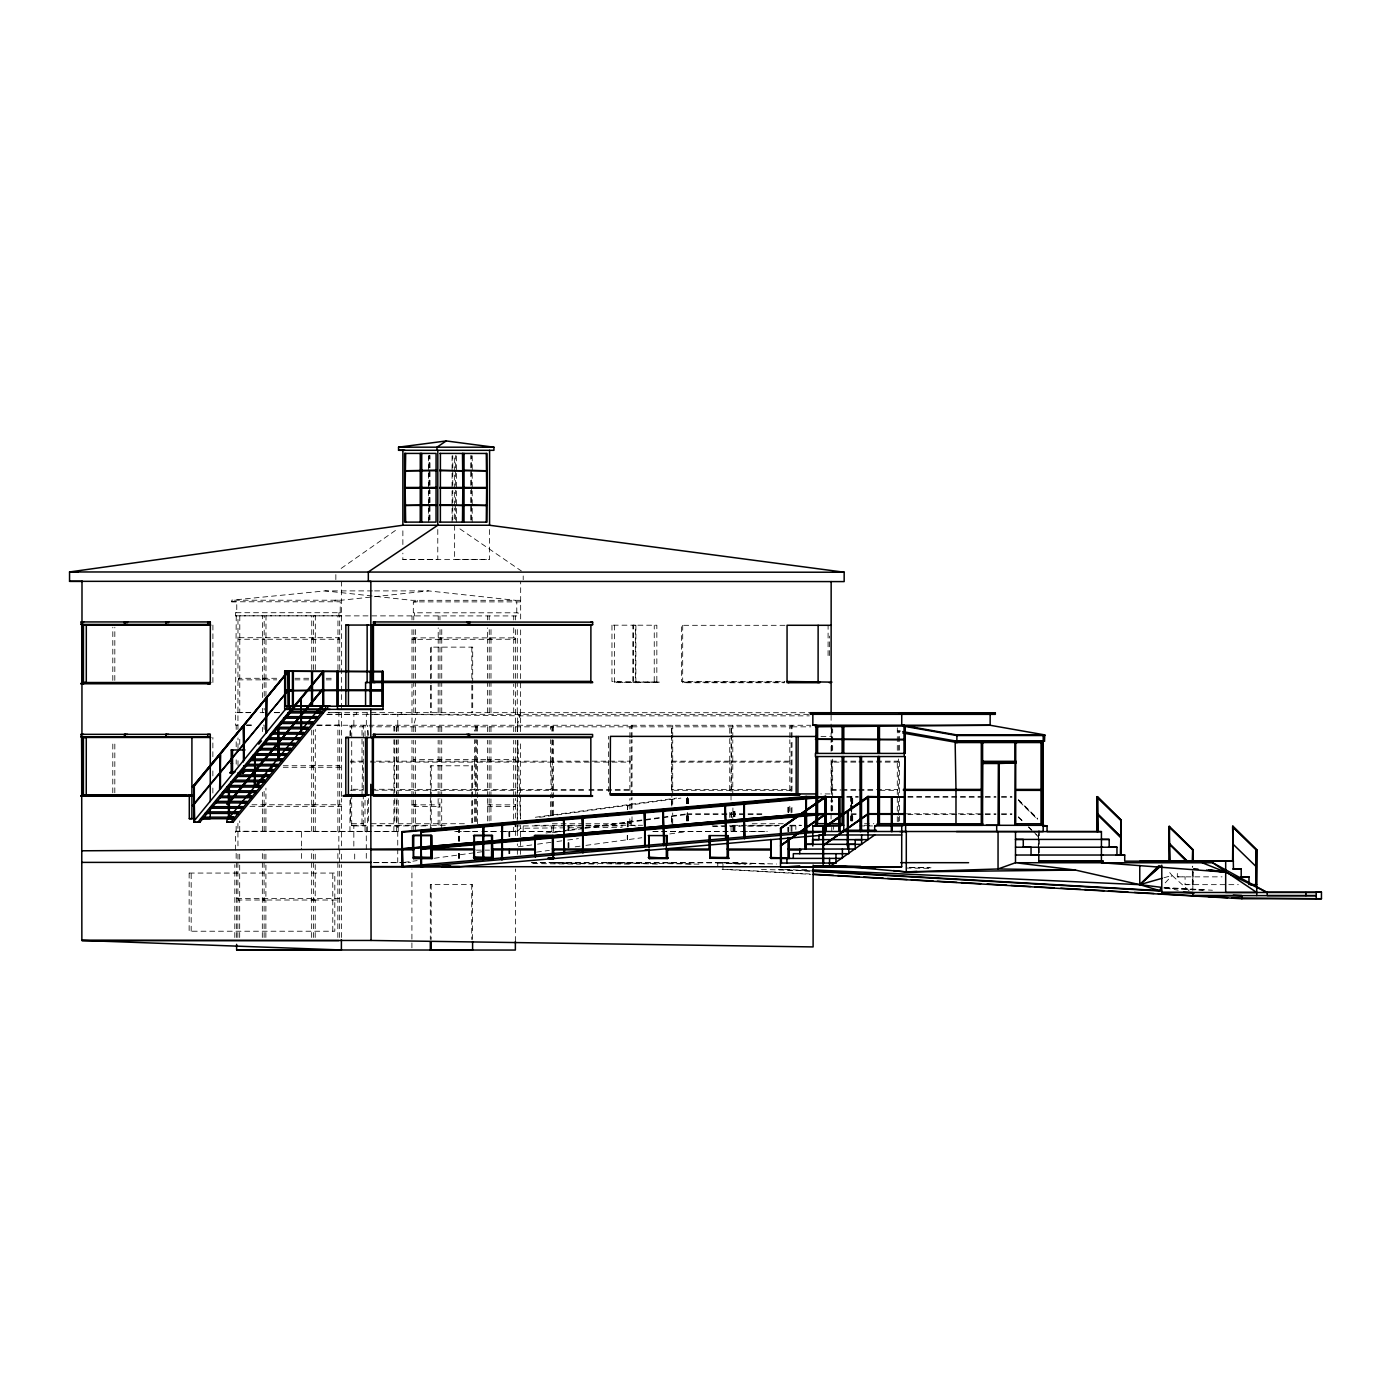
<?xml version="1.0" encoding="UTF-8"?>
<svg xmlns="http://www.w3.org/2000/svg" width="1391" height="1391" viewBox="0 0 1391 1391"><rect width="100%" height="100%" fill="white"/><g stroke="black" fill="none" stroke-linecap="round" stroke-linejoin="round"><path stroke-width="0.75" stroke-dasharray="5 3.75" d="M112.775 792.818L112.81 741.751M112.793 680.408L112.81 627.202M114.81 792.818L114.827 741.751M114.81 680.408L114.827 627.202M191.176 931.222L191.176 873.061M212.858 793.026L212.858 786.611M212.858 775.935L212.858 769.519M212.858 756.704L212.875 737.473M212.893 682.512L212.91 625.063M520.669 601.886L413.318 601.886L413.318 612.805L518.078 612.805L518.078 615.935L235.462 615.83L235.462 612.718L236.766 612.718L236.766 601.781L231.584 601.781L231.584 600.216L341.525 600.216L428.515 590.897L515.487 600.321M234.818 937.482L234.836 864.68M235.375 850.04L235.392 831.296L399.061 831.383M250.519 712.644L235.427 712.644L235.427 725.128L237.948 725.128M236.157 858.369L236.157 852.127M236.157 831.296L236.157 824.811M236.192 764.128L236.192 759.799M236.192 746.793L236.192 740.308M236.192 729.458L236.192 725.128M236.244 615.83L235.427 712.644M236.626 937.482L236.644 862.524M237.861 937.482L237.896 860.699M237.965 859.151L237.965 851.866M237.965 845.884L237.913 822.637M238 765.728L238 757.191M238 748.636L238 737.96M237.948 729.458L237.983 615.83M239.687 937.482L239.687 900.012L238.4 900.012L238.4 898.447L239.687 898.447L239.704 864.646M238.487 679.851L238.487 678.286L264.22 678.286L262.934 678.286L262.934 679.851L264.22 679.851L238.487 679.851L239.774 679.851L239.756 712.644M238.487 678.286L239.774 678.286L239.791 639.251L238.487 639.251L238.487 637.704L339.752 637.704M239.704 859.151L239.704 851.866M239.721 831.314L239.721 820.899M239.756 744.359L239.756 737.96M239.791 615.83L239.791 637.704L238.487 637.704M262.308 937.482L262.343 860.699M262.343 858.577L262.343 850.04M262.36 831.296L262.36 792.296M262.395 731.631L262.395 727.302M262.395 708.332L262.395 712.644L264.203 712.644L264.151 708.332M262.395 697.587L262.43 615.83M262.882 806.328L262.882 804.763L264.168 804.763M262.934 637.704L262.934 639.251L264.238 639.251L238.487 639.251M264.134 937.482L264.081 860.699M264.151 859.151L264.099 850.04M264.168 831.314L264.116 790.14M264.134 729.458L264.134 725.128L262.395 725.128L264.203 725.128M264.22 696.248L264.186 615.83M265.872 937.482L265.89 900.012L264.586 900.012L264.586 898.447L265.89 898.447L265.907 864.646M264.62 806.328L264.62 804.763L265.924 804.763L265.924 788.106M265.959 696.248L265.959 679.851L264.673 679.851L264.673 678.286L278.948 678.286M264.673 678.286L265.977 678.286L265.977 639.251L264.69 639.251L264.69 637.704M265.907 859.151L265.907 851.866M265.907 831.314L265.924 806.328M265.977 637.704L265.994 615.83M301.395 858.473L301.412 848.093M301.412 846.024L301.412 831.505M311.654 937.482L311.671 860.699M311.671 858.577L311.671 850.04M311.688 831.296L311.723 727.302M311.74 669.61L311.758 615.83M312.21 806.328L312.21 804.763L313.514 804.763M312.279 637.704L312.279 639.251L313.566 639.251L264.69 639.251M313.462 937.482L313.427 860.699M313.479 859.151L313.427 850.04M313.497 831.314L313.531 729.406M313.549 669.61L313.514 615.83M315.201 937.482L315.218 900.012L313.931 900.012L313.931 898.447L339.665 898.447L338.378 898.447L338.378 900.012M313.966 806.328L313.966 804.763L315.253 804.763L315.27 767.293L313.966 767.293L313.966 765.728L315.27 765.728L315.288 729.406M315.305 669.61L315.305 639.251L314.018 639.251L314.018 637.704M315.235 864.646L315.218 898.447L313.931 898.447M315.235 859.151L315.235 851.866M315.235 831.314L315.253 806.328M315.305 637.704L315.322 615.83M332.779 931.222L332.779 873.061M335.04 601.781L335.04 600.216L341.525 600.216M335.84 579.612L335.857 573.996M337.839 937.482L337.874 860.699M337.874 858.577L337.874 850.04M337.874 831.296L337.909 725.128M337.943 669.61L337.961 615.83M338.413 806.328L338.413 804.763L339.7 804.763M338.465 637.704L338.465 639.251L339.752 639.251L314.018 639.251M338.848 850.04L338.848 831.296M338.882 725.128L338.882 712.644M338.917 615.83L338.935 612.718L341.508 612.718M339.647 937.482L339.682 864.646M339.613 862.837L339.682 850.04M339.682 831.314L339.665 725.128M339.752 669.61L339.7 615.83M341.404 937.482L341.421 864.68M341.421 859.151L341.421 851.866M341.438 845.884L341.456 798.521M341.456 796.434L341.473 712.644L328.12 712.644L809.336 712.731M341.473 708.332L341.49 693.274M341.49 691.136L341.525 581.49M349.958 831.522L349.958 797.617M349.993 735.891L349.993 725.25M350.41 798.59L350.41 823.715L363.277 823.715M350.445 735.404L350.445 726.815L363.312 726.815L362.025 726.815L362.008 761.155M351.697 825.28L351.732 725.25M353.836 846.128L353.836 825.906L349.958 825.28L367.607 825.28M353.87 725.25L353.888 714.331M354.705 859.012L354.705 851.727M356.461 712.766L356.461 714.331L326.624 714.313M361.99 823.715L361.99 798.59M361.99 796.487L362.529 761.155L350.428 761.155M350.428 790.21L362.512 790.21L362.512 789.271L350.428 789.271M363.277 825.28L363.312 725.25M365.016 831.522L365.033 797.617M365.051 735.891L365.068 725.25M366.285 858.334L366.285 825.906L365.033 825.28M366.32 725.25L366.337 714.331L402.955 714.348M367.172 714.331L367.172 712.766M367.607 831.522L367.624 797.878M367.641 735.422L367.659 725.25M368.493 798.59L368.493 823.715L367.624 823.715M368.528 735.404L367.659 726.815M393.896 831.54L393.931 739.751M393.931 731.127L393.931 725.267M394.435 789.288L394.783 790.227L374.562 790.21M394.435 761.173L394.783 796.504M394.783 798.59L394.766 823.733L369.641 823.715M394.801 739.716L394.783 761.173L370.528 761.173M394.801 731.127L394.801 726.832L369.676 726.815M396.487 831.54L396.505 740.168M396.522 731.649L396.522 725.267M396.939 798.677L396.939 823.733L468.002 823.733M396.939 796.591L396.957 762.112L475.009 762.112L475.009 761.173M396.957 739.716L396.957 761.173L551.097 761.173L551.097 762.112L476.226 762.112L476.226 790.314L476.226 789.393L551.097 789.393L551.097 790.314L476.226 790.314M396.974 731.127L396.974 726.832L475.792 726.832L474.505 726.832L474.505 731.127M397.478 761.173L396.957 762.112M397.739 862.663L397.739 825.924L373.675 825.28M397.774 725.267L397.791 714.348L520.634 715.861L809.336 715.861M398.226 831.54L398.261 739.751M398.261 731.144L398.261 725.267M401.217 714.348L401.217 712.783M489.562 529.554L489.562 559.617L402.851 559.582L402.851 553.149M402.868 544.559L402.868 529.536M411.91 947.897L411.927 869.01M411.945 831.401L411.962 798.399M411.962 796.243L411.979 740.29M411.979 731.683L411.997 684.042M411.997 678.391L412.014 627.897M412.014 619.917L412.014 615.935M413.753 831.401L413.701 798.608M413.77 796.73L413.718 740.255M413.788 731.718L413.736 725.233L417.161 712.731M413.805 712.731L413.753 679.938M413.753 678.391L413.822 626.68M413.77 619.917L413.77 615.935M414.605 615.935L414.605 612.805M414.987 806.415L414.987 804.85L413.701 804.85M415.005 761.138L415.005 759.573L413.718 759.573L439.452 759.573L439.452 761.138M415.509 831.401L415.509 798.903M415.509 796.73L415.544 740.395M415.544 731.718L415.544 725.233M415.544 712.731L415.561 680.46M415.561 678.321L415.579 626.68M417.213 600.321L417.213 601.886L413.318 601.886M428.411 522.129L428.445 455.57M428.932 520.008L428.95 490.223M428.95 485.337L428.967 455.553M429.454 519.991L429.471 455.57M429.975 520.008L429.993 490.223M429.993 485.337L429.993 455.553M437.782 529.536L437.782 559.582L402.851 559.582M438.148 825.159L438.148 806.415M438.148 798.608L438.148 804.85L439.434 804.85L439.434 806.415M438.148 796.521L438.165 740.255M438.165 731.666L438.182 725.233M438.182 712.731L438.2 679.938M438.2 678.391L438.2 639.321L439.504 639.321L439.504 637.878L438.2 637.878L438.217 627.897M438.217 619.917L438.217 615.935M439.886 825.159L439.904 798.608M439.956 796.73L439.921 740.255M439.991 731.718L439.921 725.233M439.991 712.731L439.939 679.938M439.939 678.391L440.025 626.68M439.956 619.917L439.956 615.935M441.208 761.138L441.208 759.573L439.904 759.573L488.693 759.573L488.693 761.138M441.695 829.227L441.712 798.903M441.712 796.73L441.729 740.395M441.729 731.718L441.729 725.233M441.747 712.731L441.747 680.46M441.747 678.321L441.764 626.68M452.058 522.147L452.075 455.587M452.753 520.008L452.77 490.223M452.77 485.355L452.77 455.57M454.648 525.259L454.631 559.617L489.562 559.617M454.648 518.843L454.648 508.132M454.648 505.994L454.648 491.006M454.666 488.867L454.666 473.879M454.666 471.74L454.666 454.596M455.361 520.008L455.361 490.241M455.361 485.355L455.379 455.57M456.387 522.147L456.422 455.587M458.508 858.403L458.508 851.97M458.508 841.225L458.508 830.497M459.013 858.403L458.856 851.97M459.03 841.225L459.03 828.358M459.36 858.403L459.378 851.97M459.378 841.225L459.378 828.358M470.732 520.008L470.732 490.241M470.732 485.355L470.749 455.57M471.427 520.008L471.445 455.57M472.192 522.147L472.227 455.587M474.47 821.646L474.47 794.504M474.487 762.112L474.992 790.314L474.47 789.393M474.487 761.173L474.487 739.716M475.757 821.577L475.792 739.751M475.792 731.144L475.792 725.267M476.209 821.646L476.226 794.504M476.226 761.173L476.244 739.716M476.244 731.127L476.244 726.832L551.897 726.832L550.593 726.832L550.593 731.127M476.748 762.112L476.748 761.173M477.513 823.733L477.53 739.751M477.548 731.144L477.548 725.267M487.389 820.986L487.389 798.608M487.389 796.521L487.406 740.255M487.424 731.666L487.424 725.233M487.424 712.731L487.441 679.938M487.441 678.391L487.459 639.286L488.745 639.286L488.745 637.878L487.459 637.878L487.459 627.897M487.459 619.917L487.459 615.935M489.128 820.986L489.145 798.608M489.197 796.73L489.163 740.255M489.232 731.718L489.163 725.233M489.232 712.731L489.249 680.46M489.18 678.391L489.267 626.68M489.197 619.917L489.197 615.935M490.432 806.415L490.432 804.85L489.128 804.85M490.449 761.138L490.449 759.573L489.145 759.573L514.983 759.573L514.983 761.138M490.936 820.568L490.953 798.903M490.953 796.73L490.971 740.395M490.971 731.718L490.971 725.233M490.988 712.731L490.988 680.46M490.988 678.321L491.006 626.68M508.88 853.674L508.88 845.085M508.88 836.495L508.88 827.906M509.384 853.674L509.228 845.085M509.402 836.495L509.228 827.906M509.749 853.674L509.749 845.085M509.749 836.495L509.749 827.906M513.662 831.401L513.662 827.228M513.662 818.899L513.662 806.415M513.679 798.608L513.679 804.85L514.966 804.85L514.966 806.415M513.679 796.521L513.696 740.255M513.696 731.666L513.696 725.233M513.696 712.731L513.714 684.042M513.714 678.391L513.731 639.251L515.47 639.251M513.731 627.897L513.731 637.878L515.018 637.878L515.018 639.251L412.014 639.356M513.731 619.917L513.731 615.935M515.365 941.533L515.4 869.027M515.4 835.556L515.418 798.399M515.487 796.73L515.435 740.29M515.505 731.718L515.522 680.46M515.47 678.391L515.539 626.68M515.487 619.917L515.487 615.935M516.774 612.805L516.791 601.886M482.799 831.505L517.348 831.401L517.226 824.898M517.226 822.724L517.226 798.903M517.226 796.73L517.243 740.395M517.261 731.718L517.261 725.233M517.261 712.731L517.278 680.46M517.278 678.321L517.296 626.68M517.348 854.317L517.348 843.885M517.348 835.643L517.348 825.263M517.348 818.864L517.382 740.116M517.382 731.614L517.4 712.731M520.582 854.335L520.582 839.016M520.582 836.86L520.582 825.263M520.582 818.864L520.617 740.134M520.617 731.614L520.634 680.755M520.634 678.634L520.651 627.463M520.669 618.943L520.669 581.577M523.207 579.717L523.207 575.961M523.172 831.505L523.172 825.263M550.575 815.387L550.575 794.504M550.593 762.112L551.097 790.314M550.593 761.173L550.593 739.716M551.862 831.54L551.862 823.733M551.862 815.126L551.897 739.751M551.897 731.144L551.897 725.267M552.314 815.387L552.314 794.504M552.836 789.393L552.331 790.314L552.331 762.112L591.61 762.112M552.349 739.716L552.331 761.173L630.384 761.173L630.384 762.112L593.244 762.112M552.349 731.127L552.349 726.832L631.166 726.832M552.853 762.112L552.853 761.173M553.601 831.54L553.601 823.733M553.601 815.126L553.635 739.751M553.635 731.144L553.635 725.267M568.067 847.745L568.084 839.156M568.084 830.566L568.084 821.977M568.589 847.745L568.432 839.156M568.606 830.566L568.432 821.977M568.936 847.745L568.936 839.156M568.954 830.566L568.954 821.977M608.458 791.688L608.493 736.361M611.97 625.185L611.953 681.486L659.404 682.146L614.544 682.72L614.561 625.185L611.97 625.185L635.513 625.185L635.496 682.72M617.135 682.72L614.544 681.486M627.271 835.365L627.271 839.66L628.141 835.365M627.289 826.776L627.289 818.186M627.289 809.597L628.158 805.302M627.637 826.776L627.637 818.186M627.637 809.597L627.637 805.302M627.793 826.776L627.793 818.186M628.141 826.776L628.158 818.186M629.845 823.733L629.845 817.473M629.845 809.11L629.845 798.677M629.862 790.314L629.862 762.112M629.862 761.173L629.88 739.716M629.88 737.56L629.88 726.832M631.131 825.298L631.131 817.282M631.149 808.658L631.149 797.895M631.149 795.739L631.166 739.751M631.166 737.595L631.166 725.267M632.018 816.743L632.001 825.298L635.896 825.924M632.018 808.171L632.018 797.478M632.018 795.322L632.036 739.682M632.036 737.526L632.053 725.267M632.905 681.486L632.922 625.185L656.848 625.22L656.83 682.755M633.288 681.538L633.305 625.22M635.861 682.755L635.896 625.22M638.086 682.72L617.135 682.094M638.452 682.755L635.496 681.486M654.239 681.538L654.257 625.22M671.401 821.646L671.401 813.3M671.401 804.937L671.418 798.677M671.436 735.422L671.418 761.173L730.258 761.173L730.258 762.112L671.418 762.112L671.418 790.314L730.258 790.314L730.258 789.393L671.418 789.393M671.436 733.266L671.436 726.832M671.818 823.159L671.818 814.587M671.836 806.032L671.836 793.183M671.836 791.044L671.853 735.387M671.853 733.248L671.853 725.267M672.705 823.733L672.705 812.97M672.705 804.363L672.705 797.895M672.705 795.739L672.722 739.751M672.722 737.595L672.74 725.267M682.703 625.307L682.685 682.755L784.507 682.755M685.276 682.755L682.685 681.503M686.476 820.846L686.493 812.257M686.493 803.668L686.493 797.217M686.824 820.846L686.841 812.257M686.841 803.668L686.841 797.217M686.998 820.846L686.998 812.257M686.998 803.668L687.015 797.217M687.345 820.846L687.345 812.257L687.519 820.846M687.867 820.846L687.867 812.257M687.867 803.668L687.867 797.217M688.023 820.846L688.023 812.257M688.041 803.668L688.041 797.217M688.371 820.846L688.389 812.257M688.389 803.668L688.389 797.217M717.773 865.967L717.773 862.524L751.105 864.124M722.955 869.079L722.955 862.524M729.736 817.473L729.736 809.11M729.736 790.314L729.753 762.112M729.753 761.173L729.753 735.422M729.753 733.266L729.753 726.832M731.023 831.54L731.023 825.298M731.023 817.282L731.023 808.658M731.023 800.051L731.023 793.583M731.04 791.427L731.057 735.439M731.057 733.283L731.057 725.267M731.475 817.473L731.475 809.11M731.51 735.422L731.492 761.173L790.331 761.173L790.331 762.112L731.492 762.112L731.492 790.314L790.331 790.314L790.331 789.393L731.492 789.393M731.51 733.266L731.51 726.832M731.996 790.314L731.996 789.393M732.014 762.112L732.014 761.173M732.901 831.575L732.918 825.141M732.761 821.577L732.918 807.962M732.779 795.739L732.796 739.751M732.796 737.595L732.796 725.267M733.422 831.575L733.266 825.141M733.44 816.552L733.266 807.962M733.77 831.575L733.77 825.141M733.787 816.552L733.787 807.962M734.118 831.575L734.118 825.141M734.118 816.552L734.118 807.962M734.639 831.575L734.465 825.141M734.639 816.552L734.465 807.962M734.987 831.575L734.987 825.141M734.987 816.552L734.987 807.962M787.915 831.575L787.915 827.28M787.915 812.257L787.932 803.668M788.262 831.575L788.262 827.28M788.262 812.257L788.28 803.668M788.436 831.575L788.436 827.28M788.436 812.257L788.436 803.668M788.784 831.575L788.784 827.28M788.784 812.257L788.784 803.668M789.792 811.214L789.81 802.85M789.81 790.314L789.81 762.112M789.81 761.173L789.827 739.716M789.827 737.56L789.827 726.832M791.079 831.54L791.096 825.298M791.096 812.97L791.096 804.363M791.096 791.427L791.114 739.751M791.114 737.595L791.131 725.267M791.966 831.54L791.966 825.298L795.843 825.924L795.843 829.679M791.966 812.448L791.966 803.894M791.966 791.044L792.001 739.682M792.001 737.526L792.001 725.267M828.08 655.561L828.097 625.307M829.384 655.561L829.384 636.104M831.07 818.986L831.07 812.727M831.07 810.64L831.07 800.19M831.088 759.886L831.07 793.931L820.76 793.931M831.088 751.366L831.088 738.604M831.105 715.339L831.088 736.465L820.777 736.465M831.366 811.214L831.366 796.591M831.366 794.504L831.383 762.112L840.407 762.112M831.383 750.445L831.383 726.832M831.766 831.54L831.766 827.384M831.783 810.31L831.801 758.947M831.801 750.375L831.818 726.832M832.653 810.814L832.653 800.051M832.653 797.895L832.67 759.138M832.67 750.514L832.687 728.988M833.644 829.419L833.644 825.263M850.788 820.846L850.788 812.257M850.788 810.101L850.788 797.217M851.136 820.846L851.136 812.257M851.136 810.101L851.136 796.608M851.292 820.846L851.309 807.962M851.309 805.806L851.309 797.217M851.64 820.846L851.657 807.962M851.657 805.806L851.657 796.608M851.831 820.846L851.831 812.257M851.831 810.101L851.831 796.608M852.179 820.846L852.179 812.257M852.179 803.668L852.353 796.608M852.353 820.846L852.353 812.257M852.353 803.668L852.353 797.217M852.7 820.846L852.7 812.257M852.7 803.668L852.7 797.217M897.282 821.646L897.282 813.3M897.282 811.214L897.282 796.591M897.282 794.504L897.299 762.112M897.299 750.358L897.317 726.832M897.299 761.173L897.821 762.112L876.556 762.112M898.569 821.577L898.569 817.265M898.569 815.091L898.586 758.964M898.586 750.323L898.603 730.901M899.438 821.003L899.438 812.431M899.438 810.275L899.473 758.79M899.473 750.201L899.473 730.901L897.299 730.901M1038.295 848.893L1038.295 834.53M1038.642 855.03L1038.642 850.927M1038.642 848.893L1038.642 834.53M1038.799 852.892L1038.816 846.441M1038.816 844.302L1038.816 837.869M1038.816 835.713L1038.816 827.123M1039.164 852.892L1039.164 846.441M1039.164 844.302L1039.164 837.869M1039.164 835.713L1039.164 827.123M1193.2 871.792L1193.2 884.676L1185.08 884.659L1185.08 876.852L1177.308 876.852L1177.325 870.992M1192.33 884.676L1192.33 866.21M1192.678 884.676L1192.678 866.21M1192.835 890.518L1192.852 871.792M520.634 712.731L517.382 725.233L517.591 731.614M1165.241 882.85L1172.057 875.461L1168.197 870.714M517.348 831.401L520.582 828.271L583.246 827.645M341.143 568.415L397.583 528.945M1163.971 877.756L1172.057 875.461L1191.009 892.483M535.344 817.265L676.687 798.069M539.604 817.299L680.947 798.104M546.002 832.983L582.794 828.028M584.915 827.749L687.345 813.787M552.401 832.722L582.794 828.653M584.915 828.358L687.345 814.396M404.207 862.368L417.126 860.612M434.322 858.264L475.183 852.683M477.339 852.387L483.79 851.518M518.2 846.806L535.413 844.459M537.552 844.163L554.766 841.816M556.922 841.52L565.511 840.355M567.667 840.06L578.43 838.599M536.439 852.127L549.341 850.37M575.161 846.841L583.768 845.676M585.907 845.38L641.825 837.747M669.784 833.922L686.998 831.575M372.475 590.897L325.042 590.897L231.584 600.216M585.402 827.628L622.142 827.262M712.888 826.341L745.298 826.011M747.454 825.993L779.864 825.663M790.679 825.558L801.477 825.454M374.614 590.897L428.515 590.897M520.669 600.321L412.032 600.321L325.042 590.897M231.584 601.781L340.221 601.781L340.221 612.718L235.462 612.718M235.462 615.83L341.508 615.83M784.959 625.307L681.416 625.307L681.399 681.503L784.924 681.503M412.014 637.878L515.47 637.878M413.753 637.878L415.057 637.878L415.057 639.356L413.753 639.356M439.956 637.878L441.243 637.878L441.243 639.321L439.956 639.321M489.197 637.878L490.484 637.878L490.484 639.286L489.197 639.286M294.962 678.286L310.089 678.286M326.224 678.286L334.379 678.286M264.673 679.851L276.774 679.851M294.962 679.851L312.262 679.851M326.224 679.851L334.379 679.851M638.452 682.146L659.404 682.146M685.276 682.129L784.507 682.129M260.134 712.644L264.203 712.644M274.218 712.644L280.686 712.644M237.948 712.644L250.902 712.644M274.531 712.661L280.965 712.661M327.372 714.296L372.718 714.296M374.875 714.296L808.727 714.348M246.207 725.128L254.814 725.128M317.322 725.128L341.473 725.128M246.607 725.146L253.04 725.146M316.574 725.233L810.849 725.267M393.931 726.832L394.801 726.832M632.053 726.832L791.131 726.832M792.001 726.832L810.849 726.832M350.445 726.815L351.732 726.815M396.974 726.832L398.261 726.832M476.244 726.832L477.548 726.832M552.349 726.832L553.635 726.832M438.165 759.573L439.452 759.573M487.406 759.573L488.693 759.573M513.679 759.573L514.983 759.573M831.383 761.173L840.407 761.173M842.007 761.173L857.412 761.173M859.012 761.173L874.417 761.173M876.556 761.173L897.821 761.173M350.428 762.094L362.529 762.094M842.007 762.112L857.412 762.112M859.012 762.112L874.417 762.112M370.528 762.094L394.783 762.112M283.242 765.728L339.717 765.728L338.413 765.728L338.413 767.293L339.717 767.293M313.514 765.728L312.227 765.728L312.227 767.293L313.514 767.293M283.242 767.293L341.456 767.293M370.528 789.271L394.783 789.288M474.992 789.393L396.939 789.393L396.939 790.314L474.992 790.314M552.331 789.393L587.298 789.393M588.932 789.393L630.366 789.393L630.366 790.314L588.932 790.314M831.366 789.393L840.39 789.393M842.007 789.393L857.395 789.393M859.012 789.393L874.417 789.393M876.539 789.393L897.804 789.393L897.804 790.314L876.539 790.314M552.331 790.314L587.298 790.314M831.366 790.314L840.39 790.314M842.007 790.314L857.395 790.314M859.012 790.314L874.417 790.314M846.806 796.608L858.264 796.608M907.94 796.608L983.124 796.626M985.263 796.626L995.921 796.643M1001.503 796.643L1011.918 796.643M846.806 797.217L858.264 797.217M907.94 797.217L983.124 797.252M985.263 797.252L995.921 797.252M1001.503 797.252L1011.918 797.252M251.945 804.763L341.438 804.763M411.962 804.85L439.886 804.85M487.389 804.85L515.418 804.85M249.911 806.328L341.438 806.328M413.701 806.415L439.886 806.415M487.389 806.415L515.418 806.415M686.841 813.787L762.807 813.787M851.136 813.787L858.264 813.787M905.802 813.787L983.124 813.805M985.245 813.805L995.921 813.805M1001.503 813.805L1011.918 813.805M686.841 814.396L762.807 814.396M851.136 814.396L858.264 814.396M907.923 814.396L983.124 814.43M985.245 814.43L995.921 814.43M1001.503 814.43L1011.918 814.43M552.314 823.733L583.751 823.733M585.907 823.733L631.131 823.733M752.201 823.733L783.307 823.733M864.541 823.733L873.878 823.733M396.487 825.298L445.607 825.298M534.857 825.298L583.959 825.263M585.715 825.263L642.59 825.263M732.761 825.298L779.377 825.263M790.227 825.263L801.077 825.263M864.541 825.298L873.044 825.298M353.836 825.906L366.285 825.906M425.889 825.924L370.475 825.906M514.653 825.924L583.924 825.924M586.098 825.924L622.907 825.924M712.175 825.924L727.197 825.924M729.336 825.924L740.064 825.924M748.654 825.924L776.543 825.924M789.41 825.924L795.843 825.924M859.516 825.924L872.522 825.924M235.392 831.296L400.747 831.505M454.735 831.505L480.903 831.401M520.582 831.505L562.26 831.505L500.864 831.54M653.022 831.505L740.29 831.505M742.464 831.505L766.337 831.505M456.37 831.54L477.496 831.54M481.755 831.54L498.743 831.54M652.97 831.54L767.328 831.575M476.4 850.127L489.528 850.127M373.275 862.611L410.623 862.629M531.432 862.663L733.44 862.698L776.613 864.02M374.109 862.663L408.606 862.681M531.814 862.75L722.955 862.837M1177.308 876.852L1222.046 876.852M1185.08 884.659L1238.32 884.659M236.644 898.447L313.479 898.447L312.175 898.447L312.175 900.012L313.479 900.012L264.586 900.012M264.134 898.447L262.847 898.447L262.847 900.012L264.134 900.012L238.4 900.012M313.931 900.012L339.665 900.012M532.788 863.585L580.534 864.159M906.115 868.054L929.988 868.332M698.995 864.159L605.694 862.698L659.351 864.141M909.349 867.462L931.014 867.793M910.062 867.341L929.362 867.688M629.306 864.159L552.053 862.75L597.382 864.194M761.433 869.392L811.075 870.975M733.44 862.698L767.293 864.124M801.738 869.41L810.414 869.792M1164.771 887.528L1212.43 890.24M717.773 862.524L745.924 864.124M1163.937 887.771L1207.249 890.223M717.773 862.837L741.594 864.194M1163.937 888.084L1202.919 890.292M668.706 862.803L692.44 864.159M784.472 869.323L815.404 871.114M778.421 869.392L810.901 871.235M727.284 869.323L809.579 873.983M722.103 869.323L810.901 874.348M1165.415 888.032L1178.212 890.257M899.473 730.901L900.777 731.127M517.382 714.296L520.634 715.861M459.917 528.876L521.451 571.023M1018.334 799.564L1037.669 818.604M1018.334 800.19L1037.669 819.229M1019.481 801.651L1037.338 819.229M1018.334 816.743L1022.785 821.125M1028.749 826.984L1031.722 829.923M1033.2 831.383L1037.669 835.782M1018.334 817.352L1022.455 821.125M1028.401 826.984L1034.348 832.844M1035.843 834.322L1038.816 837.243M517.869 740.116L520.39 818.864M472.697 683.103L472.697 647.128L430.393 647.128L430.393 683.103M472.697 685.207L472.697 712.714M472.644 822.916L472.644 765.798L430.341 765.798L430.341 829.262M472.592 939.464L472.592 884.467L430.306 884.467L430.306 939.464M471.827 647.128L471.827 683.103M471.827 685.207L471.827 712.714M471.775 765.798L471.775 822.916M471.723 884.467L471.723 939.464M431.28 647.128L431.28 683.103M431.28 685.207L431.28 712.714M431.227 765.798L431.227 829.262M431.175 884.467L431.175 939.464M430.393 685.207L430.393 712.714M189.141 873.061L189.141 931.222L334.814 931.222L334.814 873.061L189.141 873.061M627.619 835.365L627.619 839.66L627.793 835.365M687.363 797.217L687.363 803.668L687.519 797.217"/><path stroke-width="1.5" d="M82.538 581.351L69.55 581.334L69.55 571.962L402.868 525.242L437.782 525.242L489.562 525.259L844.163 572.223L844.163 581.594L368.319 581.334L368.319 571.962L437.782 525.242L437.817 450.301M81.078 796.174L83.669 794.939L83.669 796.191L81.078 796.174L191.888 796.191M81.095 736.847L81.095 734.344L210.284 734.361L210.284 736.847L81.095 736.847L83.686 736.847M81.113 683.763L83.703 682.512L83.703 683.763L81.113 683.763L210.302 683.763L210.319 625.063M81.13 624.437L81.13 621.933L210.319 621.933L210.319 624.437L81.13 624.437L83.721 624.437M81.913 794.939L81.669 737.473L81.86 940.455L341.386 949.966L341.404 939.568M81.947 682.512L81.721 625.063L210.771 625.063M81.93 735.37L81.999 581.334M125.103 736.847L125.103 734.344M125.138 624.437L125.138 621.933M166.138 736.847L166.138 734.344M166.172 624.437L166.172 621.933M186.724 796.174L191.888 794.939L81.704 794.939M191.923 737.473L191.888 818.673L189.298 818.673L189.298 794.939M195.853 822.133L193.784 822.116L193.784 785.932L194.653 820.273L285.346 709.427M194.149 785.932L193.784 820.273M194.288 820.273L194.305 785.932M202.79 818.708L202.79 817.16L233.862 817.178L233.862 818.725L200.495 818.708M207.155 813.422L207.155 811.875M210.302 682.512L207.711 683.763L210.302 683.763M210.25 816.534L210.25 807.98M210.25 801.581L210.284 737.473M211.571 808.223L211.571 806.676M215.935 802.92L215.935 801.372L247.007 801.39L247.007 802.937L242.643 802.937L242.643 801.39M219.587 789.045L220.456 754.687L220.456 789.045M219.934 789.045L219.952 754.687M220.3 797.634L220.3 796.087L251.371 796.104L251.371 797.652L220.074 797.634M220.108 789.045L220.108 754.687M224.664 792.331L224.681 790.784M228.993 822.151L226.907 822.133L226.924 820.29L318.487 709.445M228.472 818.169L228.489 785.95M228.993 818.151L228.837 785.95M229.046 787.045L229.046 785.498L260.1 785.515L260.1 787.063L255.735 787.063L255.735 785.515L260.1 785.515M229.341 818.151L229.341 785.95M243.46 749.975L244.746 749.975L231.236 749.975L231.219 772.77L229.932 772.77L235.305 771.831M232.523 771.831L232.523 749.975L231.236 749.975M233.41 781.742L233.41 780.195L264.481 780.212L264.481 781.759L260.1 781.759L260.117 780.212L264.481 780.212M515.365 941.533L515.365 950.053L236.626 949.966L236.626 944.35M237.774 776.456L237.774 774.909M238.226 811.892L233.862 811.892L233.862 813.439L238.226 813.439L238.226 811.892L206.929 811.875M242.138 771.153L242.138 769.606L273.21 769.623L273.21 771.17L268.846 771.17L268.846 769.623L273.21 769.623M242.643 806.693L238.278 806.693L238.278 808.241L242.643 808.241L242.643 806.693L211.345 806.676M243.442 772.77L243.442 771.831L242.156 772.77L243.442 772.77L238.07 772.77M243.442 761.885L243.408 725.859L244.277 760.216M247.007 797.652L247.007 796.104L251.371 796.104M254.275 786.906L255.162 754.704L255.144 786.923M254.796 786.923L254.64 754.704M255.735 790.801L251.371 790.801L251.371 792.348L255.735 792.348L255.735 790.801L224.455 790.784M259.613 749.975L259.613 748.428L290.684 748.445L290.684 749.992L286.32 749.992L286.32 748.445L290.684 748.445M263.977 744.689L263.977 743.142L295.048 743.159L295.048 744.707L290.684 744.707L290.684 743.159M264.481 776.474L264.481 774.926L268.846 774.926L268.846 776.474L237.548 776.456M266.116 698.369L266.098 732.727L266.985 698.369M266.62 732.727L266.463 698.369M268.341 739.386L268.341 737.839L299.413 737.856L299.413 739.403L266.046 739.386M272.706 734.1L272.723 732.553M273.21 765.885L277.574 765.885L277.574 764.337L246.503 764.32L246.503 765.867L243.599 765.867M277.574 760.581L277.574 759.034L281.938 759.034L281.938 760.581L250.658 760.564M278.096 760.234L278.113 725.876L278.965 758.078M278.443 760.234L278.461 725.876M278.617 760.234L278.617 725.876M281.451 723.511L281.451 721.964L312.523 721.981L312.523 723.529L308.141 723.529L308.159 721.981L312.523 721.981M330.223 709.375L284.668 709.34L284.686 671.244L337.996 671.244L337.978 706.228M293.362 690.614L284.668 690.614L337.996 689.988M285.19 706.228L285.033 671.244M285.538 706.228L285.555 671.87M285.816 718.208L285.816 716.661L316.887 716.678L316.887 718.225L283.521 718.208M286.303 753.748L281.938 753.748L281.938 755.296L286.303 755.296L286.303 753.748L255.249 753.731M288.632 706.228L288.476 671.87M288.98 706.228L288.998 671.87M193.784 822.116L199.974 822.133L290.18 712.922L290.18 711.375L321.251 711.392L321.251 712.94L231.028 822.133L233.114 822.151L326.589 709.08M290.18 707.776L290.18 706.228L288.789 707.776M292.458 707.776L292.44 671.87M292.788 706.228L292.771 671.262L292.945 706.228M293.31 706.228L293.362 671.262L284.686 671.244L383.047 671.905M294.527 707.776L294.527 706.228M300.804 732.744L300.804 698.386L301.673 730.588M301.151 732.744L301.151 698.386L301.308 730.588M303.777 732.57L299.413 732.57L299.413 734.118L303.777 734.118L303.777 732.57L272.497 732.553M303.777 727.267L303.777 728.814L308.141 728.814L308.141 727.267L276.861 727.25M311.584 706.228L311.601 671.87M312.106 706.228L311.949 671.87M312.453 706.228L312.471 671.87M312.523 718.225L312.523 716.678L316.887 716.678M321.251 707.793L321.251 706.245L319.86 707.793M323.147 706.245L323.164 671.905M290.823 709.862L323.147 671.384L323.321 706.245L321.93 707.793M323.668 706.245L323.686 671.905M325.616 707.793L325.598 706.245M327.667 707.793L327.667 706.245M337.474 671.244L337.474 709.34L383.029 709.375L383.047 671.279L337.126 671.244L337.109 706.228L383.029 706.245L284.668 706.228L330.258 706.245M373.379 737.473L373.362 796.191L592.566 796.295L373.362 794.904L345.803 794.939L343.212 796.174L365.52 796.191L365.537 737.473L368.146 737.473M345.803 796.191L345.82 737.473L348.411 737.473L348.393 794.939L345.803 794.939M345.837 706.245L345.872 625.063L373.431 625.063L373.397 682.512L375.153 682.512L372.527 681.26M348.428 706.245L348.463 625.063L345.872 625.063M362.929 796.174L368.128 794.939M365.572 706.245L365.572 682.512L592.618 682.633L590.862 681.381L373.397 681.26M367.085 794.939L367.102 737.473M370.284 706.245L370.302 671.279M370.632 706.245L370.649 671.905M370.771 784.315L371.067 940.455L813.109 946.923L813.144 865.098M370.806 709.375L370.788 737.473L590.845 737.699L590.827 796.295M370.806 706.245L370.858 581.334L69.55 581.334M371.154 706.245L371.171 671.905M372.336 794.939L372.353 737.473M372.371 682.512L372.388 625.063M373.379 734.361L373.379 736.847L592.601 736.969L592.601 734.465L373.379 734.361L375.135 734.361L375.135 736.847M373.431 624.437L373.431 621.933L375.17 621.933L375.17 624.437L373.431 624.437L592.636 624.663L592.636 622.16L373.431 621.933M382.16 706.245L382.177 671.905M382.508 706.245L382.525 671.279M382.681 706.245L382.699 671.279M398.556 450.284L398.556 447.172L446.25 440.947L493.927 447.207L493.927 450.319L398.556 450.284L404.885 450.301M806.241 796.504L402.016 831.644L401.999 866.61L806.224 831.47L806.241 796.504L805.772 849.014L805.789 811.162M402.521 866.61L402.016 831.644M402.868 525.242L402.886 450.301M402.868 866.61L402.016 832.27L806.241 797.13M405.65 505.402L436.565 504.794M405.65 522.112L405.146 487.459L436.583 487.459M436.583 470.123L405.146 470.749L436.583 470.749M405.668 453.414L405.146 487.459M430.741 848.893L431.958 849.831L431.958 858.63L413.475 858.63L413.492 835.452L431.61 835.469L431.61 858.247M413.492 835.452L413.475 858.63M420.238 522.112L420.273 453.414M420.517 470.749L421.734 470.123M441.938 866.663L460.63 866.645L824.985 834.965L825.002 796.504L420.778 831.644L420.76 866.61L824.985 831.47M420.934 522.112L420.969 453.414M421.299 832.27L421.282 866.61L420.778 831.644M421.629 866.61L420.778 832.27L825.906 797.13M421.716 522.112L421.734 488.085L420.517 487.459L421.734 487.459L421.734 453.414M436.983 450.284L436.983 447.172L446.25 440.947M440.373 522.112L440.408 453.414M462.473 522.129L462.82 487.476L439.695 487.459M462.49 453.431L462.82 487.476M462.473 505.42L439.695 504.794M439.695 470.123L462.838 470.767L439.695 470.749M462.994 522.129L463.012 453.431M464.02 522.129L464.055 453.431M468.332 736.9L468.332 734.396M468.367 624.542L468.367 622.038M469.619 736.9L469.619 734.396L466.576 734.396M492.797 858.664L474.314 858.647L474.331 835.487L492.449 835.487L492.797 858.664L492.797 849.866L491.562 848.927M431.61 848.893L474.314 848.91L474.314 858.647M482.764 859.586L483.651 825.228L483.633 859.586M483.129 859.586L483.129 825.228M483.286 859.586L483.303 825.228M486.276 522.147L486.641 487.476L463.864 487.476M486.311 453.449L486.641 487.476M486.294 505.437L463.499 504.794M489.562 525.259L489.597 450.319M501.542 859.586L502.412 825.228L502.394 859.586M501.89 859.586L501.89 825.228M502.047 859.586L502.064 825.228M535.152 856.734L535.17 835.522L553.288 835.522L553.288 855.274M535.5 856.926L535.152 848.945L492.449 848.927M619.273 848.997L553.288 848.962L553.27 858.699L553.635 849.884L552.401 848.962M563.894 852.561L563.911 818.204L564.068 852.561M582.655 852.561L582.673 818.204M582.829 852.561L582.846 818.204M590.862 682.633L590.897 625.168L370.841 625.063M611.953 795.061L610.214 793.809L610.406 736.361L816.656 736.465M644.676 845.537L644.676 811.179M644.833 845.537L644.85 811.179M649.423 858.56L649.075 848.997L649.075 858.56L667.541 858.577L667.541 849.953L666.324 849.014M663.611 845.537L663.455 811.179M667.193 858.577L667.193 849.014L709.914 849.032L710.262 858.282M725.615 838.495L725.459 804.154M728.032 858.299L728.032 835.643L709.027 835.608L709.027 849.032M728.38 858.299L728.38 849.988L727.163 849.049M744.202 838.495L744.22 804.154M744.376 838.495L744.394 804.154M770.753 839.521L770.736 858.125L789.74 858.438M771.101 858.125L770.753 839.486M825.889 831.47L825.385 796.504L780.507 828.08L780.507 866.802L901.681 866.784L901.751 825.871L904.289 825.246L996.704 825.298L996.704 831.54M781.012 863.046L780.855 828.08L825.75 796.504M781.377 863.046L781.029 828.323M786.906 863.046L786.906 858.369M788.784 682.703L787.045 681.468L831.957 682.129L829.366 682.755M788.871 858.125L788.871 837.625L788.871 858.438M789.219 858.125L789.219 850.023L788.001 849.084M793.322 858.369L793.322 853.691L848.806 853.691L848.806 844.32L861.62 844.337L861.62 834.965M796.156 793.913L796.174 736.448M797.895 795.165L798.104 736.448M799.738 853.691L799.738 848.997M797.895 793.913L799.651 795.165L610.214 795.061L610.214 793.809L816.639 793.931M804.92 845.867L805.267 811.527L805.267 849.014L805.424 845.867M806.137 849.014L806.154 844.32L855.204 844.32M806.38 831.47L806.397 797.13M806.745 831.47L805.876 797.13L842.998 797.147M995.33 712.783L810.258 712.731L810.258 714.296L995.33 714.348L995.33 712.783L899.142 712.731L899.142 714.296M861.62 839.642L812.553 839.642L812.553 844.32L806.154 844.32M812.796 846.024L812.813 825.871L843.763 825.246M902.759 731.631L956.852 741.212L1044.502 741.212L1044.763 734.9L990.149 725.267L815.439 726.78L815.439 725.215L812.848 725.215L812.848 714.296M815.404 825.246L815.404 823.681L842.981 823.681L843.016 756.548M815.926 823.681L815.943 756.548M815.943 753.418L815.943 739.89M815.943 739.264L815.961 726.78M816.691 825.246L816.813 756.548M816.726 753.435L816.726 725.215M817.56 823.681L817.595 756.548M817.595 753.435L817.595 739.89M817.595 739.264L817.595 726.78M818.099 682.72L818.134 625.289M818.099 681.486L819.855 682.72L787.045 682.703L787.063 625.272L831.14 625.307M822.811 863.046L822.829 828.08L868.054 796.504L868.036 839.642L829.558 866.749L829.575 858.369M823.159 866.749L823.176 828.08L868.054 796.504M823.681 863.046L823.333 828.323M824.637 834.965L825.002 796.504M825.159 831.47L825.385 796.504M825.506 831.47L825.75 797.13L780.507 828.688L825.385 797.13M826.254 831.47L826.254 796.504L824.654 796.504M831.105 713.218L831.157 581.577M831.714 863.376L835.974 863.046L835.974 853.691M839.016 831.488L839.016 797.147M839.521 831.488L839.364 797.147M839.868 831.488L839.886 797.147M842.111 823.681L842.129 756.548M842.129 753.418L842.146 739.89M842.146 739.264L842.146 726.78M842.39 848.997L842.39 858.369L770.753 858.438L770.753 857.499L771.622 858.438M842.459 823.681L842.459 825.246L839.886 825.871L812.813 825.871M842.65 797.147L805.876 796.504M843.016 753.418L843.016 739.89M843.016 739.264L843.016 726.78M843.242 831.488L843.242 830.253L876.434 830.253M843.763 831.488L843.781 756.548M843.781 753.435L843.798 739.89M843.798 739.264L843.798 726.78M847.223 845.867L847.588 811.527L848.093 849.014L848.093 811.162L847.745 845.867M860.038 831.488L860.073 756.548M860.299 831.488L860.299 830.253M860.733 831.488L860.768 756.548M860.994 831.488L860.994 830.253M861.516 830.253L861.533 756.548M867.688 831.47L867.706 796.504L904.463 797.147M868.558 831.47L868.558 797.13L822.829 828.688L868.054 797.13M874.678 831.488L874.678 825.871L877.269 825.246L982.585 825.332L982.62 740.986M877.269 825.246L877.269 823.681L957.269 823.768L957.269 825.332M877.791 823.681L877.825 756.548L879.46 756.548L879.442 823.681M877.825 753.418L877.825 739.89M877.825 739.264L877.825 726.78M878.573 825.246L878.695 756.548M878.695 753.418L878.695 739.89M878.695 739.264L878.695 726.78M879.477 753.435L879.477 739.89M879.477 739.264L879.477 726.78M891.37 831.488L891.388 797.13M891.718 831.488L891.735 797.13M891.892 831.488L891.909 797.13M892.24 831.488L892.257 797.13M901.733 714.296L901.733 725.215L904.324 725.215L904.324 726.78M903.994 823.681L904.828 756.548L904.793 823.681L904.793 756.548L815.422 756.548L815.422 753.418L904.828 753.418L904.828 739.89L815.439 739.264L904.828 739.264L904.828 726.78L904.793 739.264M904.011 753.418L904.011 739.89M904.011 739.264L904.028 726.78M904.289 825.246L904.341 823.681M904.306 756.548L904.306 753.418M904.793 753.435L904.793 739.89M905.628 831.488L905.645 823.681M906.306 831.575L906.289 871.948L1075.452 870.07L1139.768 884.659L1159.677 890.605L1161.155 887.302L1139.768 884.659L812.587 869.897M955.095 825.332L955.095 823.768L982.585 823.768L981.298 823.768L981.298 790.349L903.368 790.331M955.13 740.742L955.982 789.41M955.634 790.349L955.634 789.41M955.982 823.768L955.982 790.349M956.852 741.212L956.938 734.9M957.304 740.986L957.304 742.551L956 742.551L1042.346 742.551L1041.042 742.551L1041.024 789.41L1015.708 789.41L1015.726 742.551M981.298 790.349L981.316 742.551L983.489 742.551L983.489 740.986M982.168 824.62L982.446 762.877L1016.143 762.877L998.86 763.503L998.842 824.62M982.202 742.551L982.185 761.312L1016.143 761.312M983.489 761.312L982.446 762.877M990.149 714.348L990.149 725.267L812.848 725.215M998.06 831.609L998.043 868.975L906.289 871.948L839.208 865.932M998.147 824.62L998.425 763.503L982.446 763.503M998.668 825.124L998.686 762.877M999.364 825.124L998.86 763.503M1014.821 824.62L1015.1 763.503M1014.839 761.312L1014.856 742.551L1017.012 742.551L1017.012 740.986M1015.517 831.609L1015.5 862.733L998.043 868.975L1075.452 870.07L1015.5 862.733L1212.726 862.785L1267.218 892.483L1267.218 895.595L1316.269 895.63L1192.835 895.595L1192.835 892.483L1161.781 892.466L1161.781 865.202M1016.995 825.332L1016.995 823.768L1015.691 823.768L1015.708 790.349L1041.546 790.349L1041.024 789.41M1016.143 742.551L1016.143 740.986M1038.799 861.185L1103.237 861.185L1038.799 861.185L1038.799 855.03M1041.024 790.349L1041.007 823.768L1042.311 823.768L1015.691 823.768M1042.311 825.332L1042.346 740.986M1043.215 734.674L1043.18 831.575L805.876 831.47M986.219 825.298L1043.18 825.332L1047.058 825.958L1047.058 831.575L1101.429 831.609L1101.411 862.733L1225.68 872.157L1267.218 892.483M1097.064 831.609L1097.429 796.643L1121.233 820.064L1121.233 855.03M1097.412 831.609L1097.429 796.643M1097.586 831.609L1097.603 797.252M1097.934 831.609L1097.082 797.252L1121.233 820.69L1097.082 796.643M1109.183 847.223L1109.183 839.416L1101.429 839.416M1116.956 855.03L1116.956 847.223L1101.429 847.223M1120.364 855.03L1121.233 820.064M1120.885 855.03L1120.885 820.064M1101.411 855.03L1124.728 855.03L1124.71 861.185L1233.452 861.238L1139.768 861.238M1161.954 878.33L1139.768 884.659L1139.768 865.498M1169.031 861.238L1169.396 826.271L1169.553 861.238M1169.901 861.238L1169.049 826.88L1193.2 850.318L1169.396 826.88M1192.33 862.107L1192.696 849.814L1192.678 862.107M1192.852 861.046L1193.2 849.71L1193.2 861.046M1225.68 861.238L1225.68 892.466L1256.734 892.483L1212.726 862.785M1232.582 861.238L1232.948 826.271L1256.751 849.71L1256.734 895.595M1233.104 861.238L1232.948 826.271M1232.6 826.271L1256.751 850.318L1232.6 826.88L1233.452 869.045L1241.207 869.045L1241.207 876.852L1248.979 876.852L1248.979 884.659M1316.269 898.742L1316.269 892.187L1321.45 892.187L1321.45 898.742L1241.902 898.742L1241.902 895.63L1233.243 895.143M1255.882 884.676L1256.229 849.814L1256.229 884.676M1256.386 884.676L1256.751 849.71M1305.923 895.613L1305.923 892.5M192.514 786.837L288.441 671.366L193.227 787.358L192.514 786.837L288.441 671.366M192.723 787.358L287.937 671.262M192.514 805.563L288.441 690.092L192.706 806.085M258.726 744.168L261.456 740.864M238.47 773.987L241.234 770.631M250.919 758.912L255.057 753.905M257.822 750.549L261.977 745.524M264.742 742.185L267.507 738.83M270.271 735.491L281.33 722.103M284.094 718.747L323.147 671.384M238.991 773.987L241.756 770.631M251.423 758.912L255.579 753.905M258.343 750.549L262.499 745.524M265.264 742.185L268.028 738.83M270.793 735.491L276.322 728.797M279.087 725.441L281.851 722.103M284.616 718.747L323.338 671.905M227.202 804.033L323.129 688.562L227.915 804.537L227.202 804.033L323.129 688.562M227.394 804.537L323.338 689.067M247.598 797.13L253.075 790.523M255.805 787.202L259.908 782.246M262.638 778.943L266.742 773.97M269.471 770.666L272.201 767.363M291.38 709.062L197.905 822.116L199.974 822.133M290.18 712.922L293.449 709.062M324.503 709.08L321.251 712.94L316.887 712.94M286.72 707.776L288.111 706.228L287.937 671.366M321.408 707.793L322.799 706.245L322.625 671.384M1160.216 866.593L1139.768 884.659L1158.842 865.706M1139.768 884.659L1160.216 865.845M825.732 813.683L780.855 845.241M825.385 814.291L780.507 845.867L825.732 814.291M868.036 813.683L823.159 845.241M868.036 814.291L822.811 845.867L867.688 814.291L904.811 814.326M874.713 834.965L868.036 839.642L855.222 839.642L855.204 849.014L788.871 849.084M806.224 813.683L401.999 848.823L805.876 813.683L842.981 813.7M806.224 814.291L402.347 849.449M824.985 813.683L421.108 848.823M824.985 814.291L421.108 849.449M441.59 866.663L450.562 865.915M786.906 866.802L799.703 865.828M916.93 871.427L906.289 871.948L893.405 870.575M81.895 850.788L413.492 848.875L412.605 848.875L412.605 835.452L431.61 835.452L431.958 858.63M459.639 866.558L371.101 866.68L901.681 866.784M483.268 447.207L493.927 447.207L398.556 447.172L409.11 447.172M439.712 453.414L487.006 453.449L486.972 522.147L439.678 522.112M463.864 470.141L486.641 470.767L463.516 470.767M405.146 488.085L436.583 488.085M463.864 488.085L486.641 488.102M439.695 488.085L462.82 488.085M421.716 504.794L420.499 505.402L421.716 505.402M405.146 505.402L436.565 505.402M463.864 505.42L486.641 505.437M439.695 505.402L462.82 505.42M78.209 571.979L69.55 571.962L844.163 572.223L833.313 572.223M81.13 621.933L83.721 621.933M127.729 621.933L124.442 621.933L124.442 624.437L127.729 624.437M168.763 621.933L165.825 621.933L165.825 624.437L168.763 624.437M210.319 621.933L207.728 621.933L207.728 624.437L210.319 624.437M466.628 622.038L469.671 622.038L469.671 624.542L466.628 624.542M590.897 622.16L592.636 622.16M590.897 624.663L592.636 624.663M368.18 625.063L367.154 625.063L367.137 682.512L365.572 682.512M375.153 681.886L592.618 682.007M788.784 682.094L819.855 682.112M81.756 682.512L210.737 682.512M81.113 683.137L207.711 683.137M370.302 690.006L383.029 690.006L337.126 689.988M284.668 689.988L293.362 689.988M284.668 690.614L337.996 690.614M370.302 690.631L383.029 690.631L337.126 690.614M284.668 709.34L383.029 709.375M316.887 711.392L321.251 711.392M810.258 712.731L831.036 712.731M287.885 712.922L323.321 712.94M281.225 723.511L312.523 723.529M276.861 728.797L308.141 728.814M270.428 734.1L303.777 734.118M81.095 734.344L83.686 734.361M127.694 734.361L124.408 734.344L124.39 736.847L127.694 736.847M168.728 734.361L165.79 734.344L165.79 736.847L168.728 736.847M210.284 734.361L207.694 734.344L207.694 736.847L210.284 736.847M1044.763 734.9L956.678 734.9L904.411 725.633M1044.763 735.526L956.678 735.526L902.585 725.998M83.686 737.473L210.771 737.473M345.82 737.473L373.379 737.578M295.048 737.856L299.413 737.856M956.434 740.986L1044.502 741.212M263.751 744.689L295.048 744.707M257.318 749.975L290.684 749.992M252.953 755.278L286.303 755.296M250.658 759.017L281.938 759.034M231.219 763.398L232.523 763.398M244.207 765.867L277.574 765.885M241.912 771.153L273.21 771.17M240.66 771.831L244.746 771.831M229.932 772.457L234.001 772.457M229.932 772.77L234.001 772.77M237.548 774.909L268.846 774.926M231.115 781.742L264.481 781.759M226.75 787.045L260.1 787.063M903.368 789.393L981.298 789.41M222.386 792.331L255.735 792.348M611.953 794.435L799.651 794.539M370.771 794.939L592.566 795.669M81.078 795.565L186.724 795.565M343.212 795.565L362.929 795.565M867.706 797.13L904.811 797.147M215.709 802.92L247.007 802.937M211.345 808.223L242.643 808.241M204.86 813.422L238.226 813.439M867.688 813.683L904.811 813.7M805.876 814.291L842.981 814.326M1097.429 814.43L1120.885 837.869M229.498 817.178L233.862 817.178M189.298 818.673L193.488 818.673M201.869 818.673L210.25 818.673M229.498 818.725L232.401 818.725M226.907 822.133L233.114 822.151M874.678 825.871L901.751 825.871M1042.902 825.958L1047.058 825.958M899.786 831.575L906.654 831.575M956.399 831.575L1101.429 831.609M901.681 834.983L818.969 834.965L818.969 839.642L812.553 839.642M473.444 835.487L492.449 835.487M534.283 835.522L553.288 835.522M648.206 835.574L667.193 835.591L667.193 843.259L667.193 835.574M1109.183 839.416L1015.517 839.416L1023.272 839.416L1023.272 847.223L1102.75 847.223M1169.396 844.059L1186.906 861.638M1232.93 844.059L1256.403 866.871M1015.517 847.223L1031.044 847.223L1031.044 855.03L1103.237 855.03M1108.366 847.223L1116.956 847.223M728.032 849.049L770.753 849.066M371.101 849.797L413.84 849.814M431.958 849.831L474.661 849.849M492.797 849.866L535.5 849.884M553.635 849.884L602.581 849.918M645.163 849.936L649.423 849.936M667.541 849.953L710.262 849.971M728.38 849.988L771.101 850.005M789.219 850.023L801.181 850.023M1015.5 855.03L1039.164 855.03M1116.121 855.03L1124.728 855.03M413.492 857.308L431.61 857.308L432.479 858.247L413.492 858.247L413.492 857.308L432.479 857.934M473.444 857.343L492.449 857.343L493.318 858.282L474.314 858.282L474.314 835.487M648.206 857.43L668.063 858.056L649.075 858.369L649.075 857.43L668.063 858.056M709.914 858.403L709.914 857.465L728.032 857.465L728.901 858.403L709.897 858.282L709.914 835.643L709.914 849.032M769.866 857.499L789.74 858.125M474.314 857.343L493.318 857.969M548.106 858.004L554.157 858.317L548.106 858.317M709.914 857.465L728.901 858.091M549.254 858.699L553.618 858.699M81.895 862.385L371.101 862.385M900.69 862.663L968.588 862.698M780.507 863.046L835.974 863.046M1232.687 869.045L1241.207 869.045M1240.459 876.852L1248.979 876.852M1250.909 884.659L1256.734 884.676L1250.353 884.676M1263.15 892.187L1321.45 892.187M1161.781 892.466L1316.269 892.5M1192.835 895.595L1241.902 895.63M1321.45 898.742L1231.922 897.89M371.067 940.455L81.86 940.455L338.813 940.594M236.626 949.966L341.386 949.966M812.761 866.941L875.721 867.688M861.655 866.715L813.961 865.967L860.733 866.471M812.657 870.922L1159.677 890.605M813.074 871.357L1161.763 891.092M1183.428 892.309L1194.243 892.935M813.909 874.226L833.4 875.339M837.73 875.582L859.395 876.799M863.724 877.06L883.215 878.156M887.545 878.399L907.036 879.512M911.366 879.755L933.031 880.972M937.36 881.216L956.852 882.329M961.181 882.572L980.672 883.668M987.175 884.033L1006.667 885.145M1010.996 885.389L1030.488 886.484M1034.817 886.745L1054.326 887.841M1060.811 888.206L1080.303 889.318M1084.632 889.562L1104.124 890.657M1108.471 890.901L1127.962 892.014M1134.447 892.379L1153.939 893.474M1158.268 893.717L1201.598 896.169M1208.083 896.552L1227.575 897.647M813.074 874.47L1241.902 898.742M1193.739 868.68L1197.999 869.149M1206.519 870.07L1225.68 872.157L1202.259 862.785M1208.64 870.088L1225.68 872.157L1221.42 871.531M1210.779 869.984L1217.16 870.905M902.863 733.074L956 742.325M554.157 858.004L553.288 857.378L553.288 858.317M1169.049 826.271L1193.2 849.71M1187.253 861.012L1169.049 843.45L1187.253 861.638M788.001 837.556L788.001 857.499M728.032 835.608L728.032 858.403M727.163 835.608L727.163 857.465M667.193 849.014L667.193 858.369M666.324 835.574L666.324 857.43M552.401 835.522L552.401 855.274M535.152 835.522L535.152 855.274M492.449 857.343L492.449 858.282M491.562 835.487L491.562 857.343M472.592 941.568L472.592 950.036L430.306 950.036L430.306 941.568M431.175 941.568L431.175 950.036M430.741 835.452L430.741 857.308M83.425 737.473L83.408 794.939L86.242 794.939L86.277 737.473L83.425 737.473M83.46 625.063L83.443 682.512L86.294 682.512L86.312 625.063L83.46 625.063M243.773 725.859L243.755 760.199L243.929 725.859M404.642 453.414L404.607 522.112L436.044 522.112L436.079 453.414L404.642 453.414M563.564 818.204L564.416 852.561L563.564 818.204M582.325 818.204L583.177 852.561L582.325 818.204M644.329 811.179L645.181 845.537L644.329 811.179M649.075 835.574L649.075 847.084L649.075 835.574M663.09 811.179L663.959 845.537L663.09 811.179M725.111 804.154L725.963 838.495L725.111 804.154M743.872 804.154L744.724 838.495L743.872 804.154M1097.429 813.805L1121.233 837.243L1097.429 813.805"/></g></svg>
